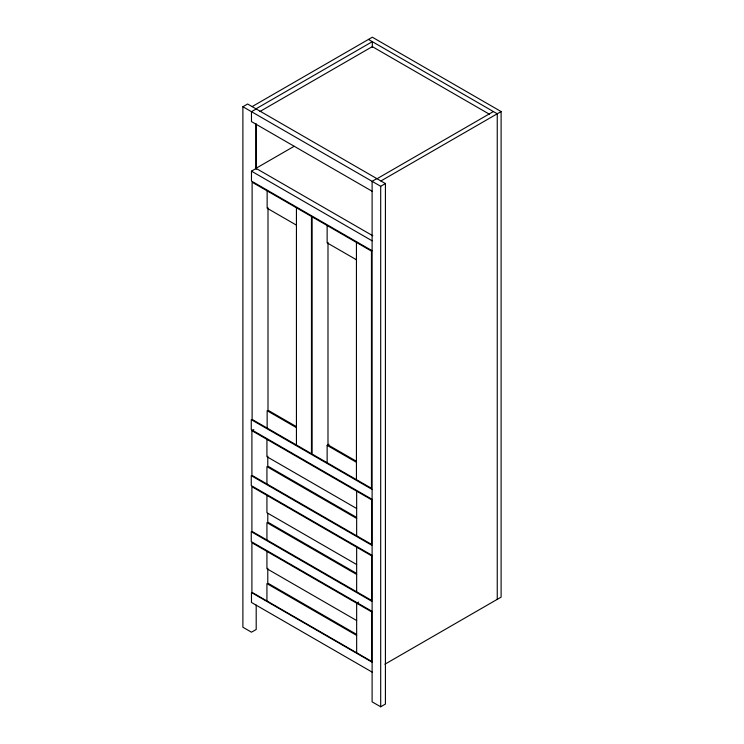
<?xml version="1.0" encoding="UTF-8"?>
<svg xmlns="http://www.w3.org/2000/svg" width="744" height="744" viewBox="0 0 744 744"><rect width="100%" height="100%" fill="white"/><g stroke="black" fill="none" stroke-linecap="round" stroke-linejoin="round"><path stroke-width="1.12" d="M256.196 605.067L256.196 629.471L251.472 632.195L242.888 627.239L242.888 106.727L247.603 104.002L385.42 183.563L385.42 704.075L380.696 706.8L372.112 701.843L372.112 181.331L376.827 178.607M252.114 106.597L372.326 37.2L501.112 111.554L501.112 597.125L384.918 664.206M255.983 108.829L372.326 41.664L372.326 47.467M256.196 108.959L251.472 111.684L251.472 121.598L372.112 191.245M259.991 111.47L372.326 46.621L489.385 114.204M294.094 146.317L255.983 168.321L372.809 235.774M372.112 250.728L251.472 181.08L251.472 171.167L256.196 168.442M377.041 178.727L493.384 111.554M380.909 180.959L501.112 111.554M242.888 106.727L380.696 186.288L385.42 183.563M251.9 430.683L371.675 499.838L371.675 544.45L251.9 475.295L251.9 430.683L253.788 429.595M327.137 462.722L327.137 445.368L329.025 444.28M358.543 602.101L356.655 603.198L356.655 652.767M368.457 39.432L497.252 113.785L497.252 599.348M251.472 171.167L372.112 240.814M296.438 225.144L267.143 208.227L267.143 190.873M356.441 259.777L327.137 242.86L327.137 225.516M296.326 426.582L267.998 410.232L267.998 207.725M356.32 461.224L327.992 444.875L327.992 242.367M296.438 427.642L267.143 410.725L267.143 428.079M327.137 445.368L356.441 462.284M371.888 489.301L251.258 419.653L251.258 429.567L371.888 499.215M356.655 508.505L266.929 456.704L266.929 439.36M356.516 517.35L267.784 466.125L267.784 456.212M356.655 518.429L266.929 466.618L266.929 483.972M371.888 545.315L251.258 475.667L251.258 485.581L371.888 555.229M356.655 564.529L266.929 512.728L266.929 495.374M356.516 573.373L267.784 522.139L267.784 513.332M356.655 574.442L266.929 522.641L266.929 539.986M371.888 601.338L251.258 531.69L251.258 541.604L371.888 611.252M356.655 620.543L266.929 568.741L266.929 551.388M356.516 634.344L267.784 583.119L267.784 568.249M356.655 635.413L266.929 583.612L266.929 600.966M372.112 662.188L251.472 592.54L251.472 602.454L372.112 672.102M380.696 186.288L380.696 706.8M356.655 491.161L356.655 535.773M356.655 547.175L356.655 591.796M356.441 242.432L356.441 479.638M296.438 207.79L296.438 444.996M256.196 124.062L256.196 169.372M255.983 123.932L255.983 168.079M311.466 216.467L252.114 182.196L252.114 419.402L311.466 453.673L311.466 216.467M371.461 251.1L312.108 216.839L312.108 454.045L371.461 488.306L371.461 251.1M371.675 555.852L251.9 486.697L251.9 531.318L371.675 600.464L371.675 555.852M371.675 611.866L251.9 542.72L251.9 592.289L371.675 661.444L371.675 611.866"/></g></svg>
